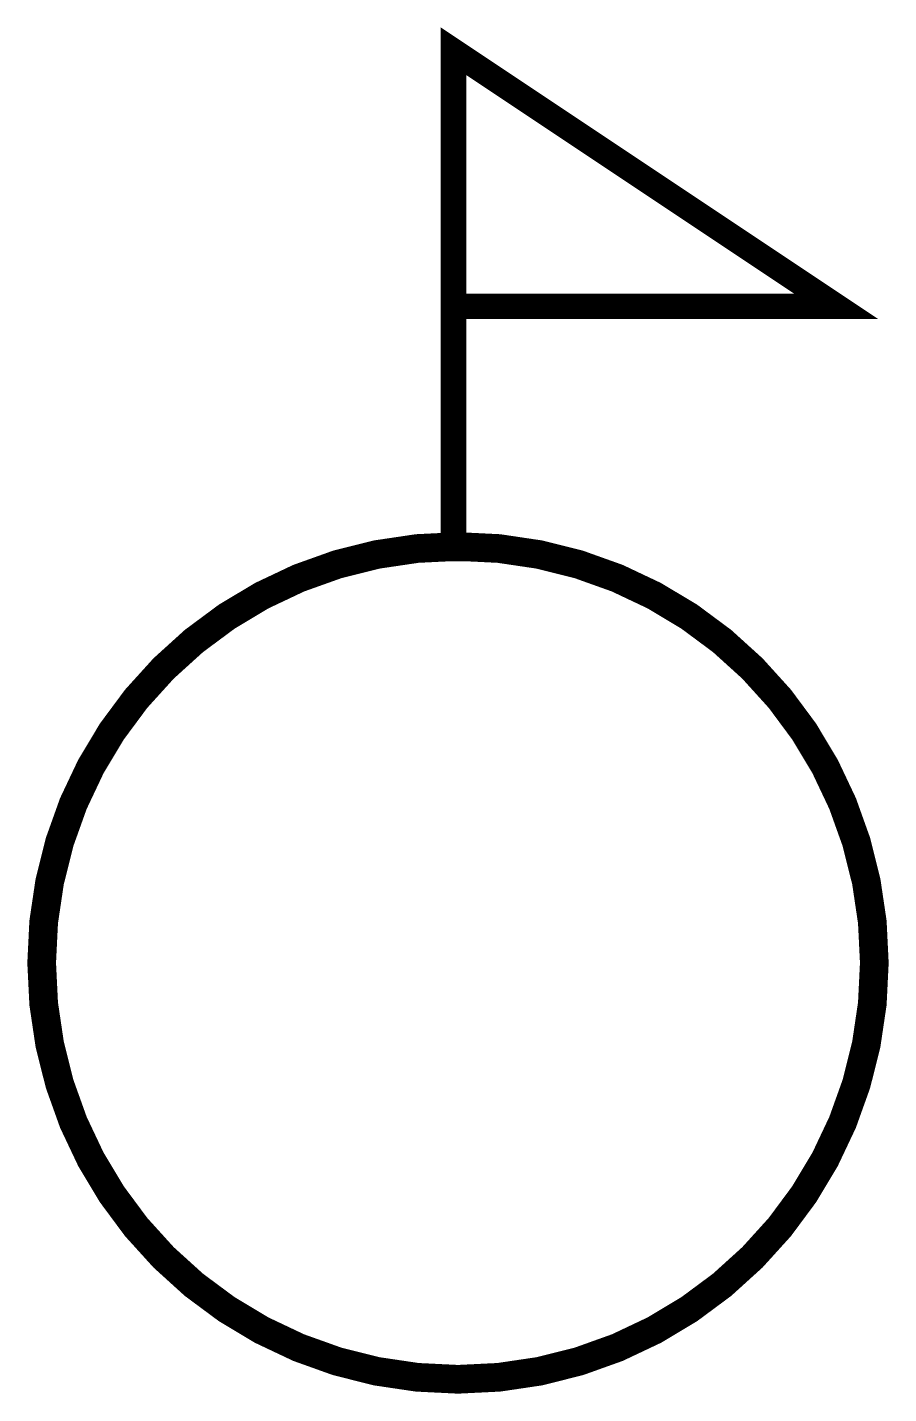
# Model space of a CAD drawing. Extents: x 0 to 2.53, y -0.01 to 4.01.
import ezdxf

# ---------------------------------------------------------------- set-up
doc = ezdxf.new("R2010")
doc.units = 0
doc.header["$MEASUREMENT"] = 0
doc.layers.get('0').update_dxf_attribs({"linetype": 'CONTINUOUS'})

msp = doc.modelspace()

# ---------------------------------------------------------------- linework, layer by layer
at = {"const_width": 0.075}
msp.add_lwpolyline([(1.2551, 2.4398), (1.2551, 3.9398), (2.3801, 3.1898), (1.2551, 3.1898)], dxfattribs=at)
at = {"const_width": 0.0844}
msp.add_lwpolyline([(0.0445, 1.2599, 1), (2.4923, 1.2599, 1)], format="xyb", close=True, dxfattribs=at)

doc.saveas('drawing.dxf')
